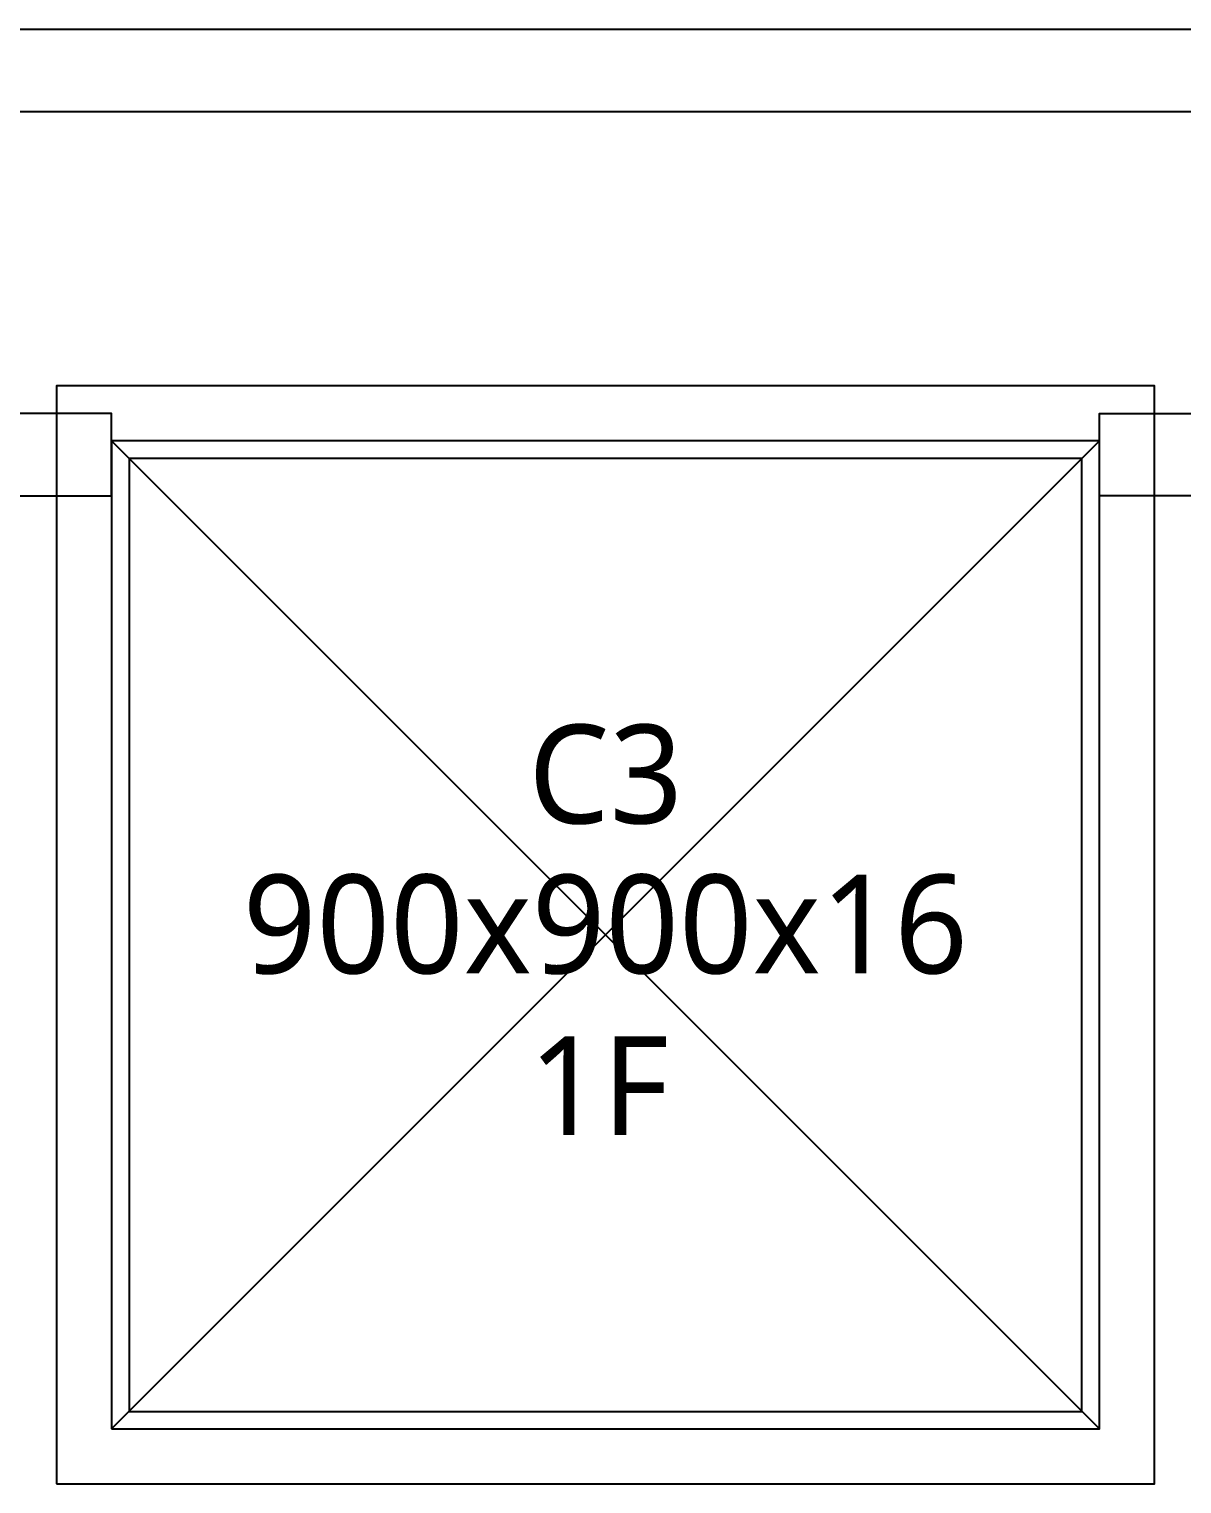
# Model space of a CAD drawing. Header units: millimetres. Extents: x -27104 to 125781, y -3376 to 46996.
# Drawn here: x 57993.21 to 58013.75, y 18504 to 18529.92 of the extents above; entities that cross this region are included whole.
import ezdxf
from ezdxf.enums import TextEntityAlignment as Align

# ---------------------------------------------------------------- set-up
doc = ezdxf.new("R2010")
doc.units = ezdxf.units.MM
doc.header["$LTSCALE"] = 100
doc.header["$MEASUREMENT"] = 0
doc.layers.get('0').update_dxf_attribs({"linetype": 'CONTINUOUS'})
doc.layers.get('Defpoints').update_dxf_attribs({"color": 171, "linetype": 'CONTINUOUS'})
doc.layers.add('#프레임 라인', color=189, linetype='CONTINUOUS', plot=False)
doc.layers.add('ELE9', color=9, linetype='CONTINUOUS')
doc.layers.add('FIN(패널-T75 글라스울)', color=6, linetype='CONTINUOUS')
doc.styles.add('TE', font='malgun_0.ttf')

# ---------------------------------------------------------------- blocks, each defined once
blk = doc.blocks.new('C3-1F')
at = {"layer": '#프레임 라인', "ltscale": 0.1}
blk.add_lwpolyline([(-500, -500), (500, -500), (500, 500), (-500, 500)], close=True, dxfattribs=at)
for points in [[(-450, -450), (450, -450), (450, 450), (-450, 450)], [(-434, -434), (434, -434), (434, 434), (-434, 434)]]:
    blk.add_lwpolyline(points, close=True)
at = {"layer": 'Defpoints', "ltscale": 10000}
for p, q in [((-450, -450), (450, 450)), ((450, -450), (-450, 450))]:
    blk.add_line(p, q, dxfattribs=at)
at = {"layer": 'Defpoints', "style": 'TE'}
for s, p in [('C3', (0.1, 101.5)), ('900x900x16', (-0.1, -35.1)), ('1F', (-6, -182.3))]:
    blk.add_text(s, height=90, dxfattribs=at).set_placement(p, align=Align.CENTER)
blk = doc.blocks.new('A$Ca9da7916')
at = {"layer": 'FIN(패널-T75 글라스울)'}
for p, q in [((227, 10050), (227, 11000)), ((302, 10125), (302, 11000)), ((227, 0), (227, 950)), ((302, 0), (302, 875))]:
    blk.add_line(p, q, dxfattribs=at)
blk = doc.blocks.new('ggtyu')
at = {"layer": 'ELE9', "color": 253, "ltscale": 0.1}
for points in [[(57803.264, 18685.407), (57805.221, 18685.407), (57805.221, 18686.874), (57803.264, 18686.874)], [(57824.784, 18685.407), (57822.828, 18685.407), (57822.828, 18686.874), (57824.784, 18686.874)]]:
    blk.add_lwpolyline(points, dxfattribs=at)
at = {"layer": 'ELE9', "color": 253, "ltscale": 0.1, "xscale": 0.01956378461538462, "yscale": 0.01956378461538462, "zscale": 0.01956378461538462, "rotation": 270}
for p in [(57598.823, 18698.163), (57814.024, 18698.163)]:
    blk.add_blockref('A$Ca9da7916', p, dxfattribs=at)
at = {"layer": 'ELE9', "color": 253, "ltscale": 0.1, "xscale": 0.01956378461538462, "yscale": 0.01956378461538462, "zscale": 0.01956378461538462}
blk.add_blockref('C3-1F', (57814.024, 18677.582), dxfattribs=at)

msp = doc.modelspace()

# ---------------------------------------------------------------- block references
msp.add_blockref('ggtyu', (189.458, -163.799))

doc.saveas('drawing.dxf')
